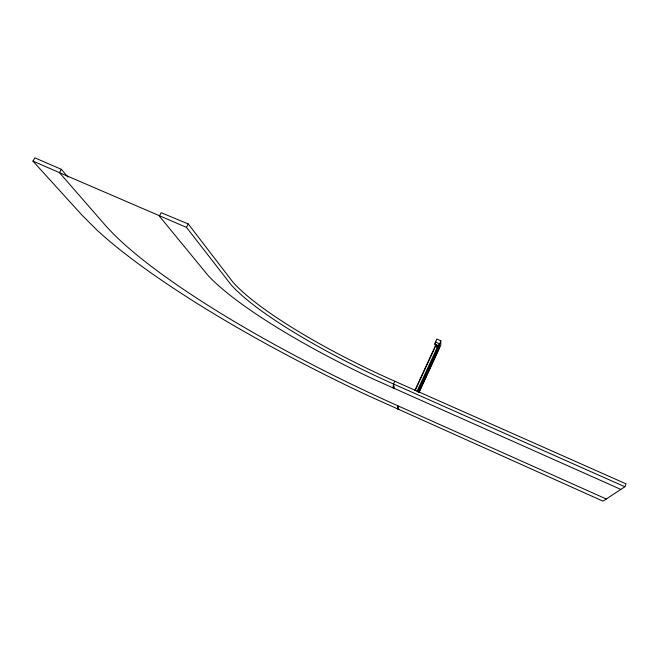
<?xml version="1.0" encoding="UTF-8"?>
<svg xmlns="http://www.w3.org/2000/svg" width="659" height="659" viewBox="0 0 659 659"><rect width="100%" height="100%" fill="white"/><g stroke="black" fill="none" stroke-linecap="round" stroke-linejoin="round"><path stroke-width="0.99" d="M439.429 345.036L438.976 346.016L434.924 344.253L436.728 339.014L440.797 340.785L440.772 345.275L419.05 392.558M393.028 388.069L393.489 383.983L394.774 381.231A183.622 35.545 25.2 0 1 232.767 281.961L188.285 223.953L161.158 212.692L159.338 216.094L208.079 275.478A213.607 40.866 25.2 0 0 373.414 379.098L620.827 489.423M397.451 409.115L397.962 405.837A338.191 66.361 25.2 0 1 104.83 224.719L59.467 172.642L32.95 161.125L34.82 157.839L61.328 169.33L67.959 177.04M438.976 346.016L440.797 340.785M32.95 161.125L81.848 214.991L96.832 229.975A371.033 73.404 25.2 0 0 366.791 395.038L603.01 501.161L624.864 486.762L626.05 483.854L394.774 381.231M416.999 391.347L437.428 346.947M417.987 391.586L438.424 347.128M418.037 392.113L438.433 347.754L438.416 344.591M419 392.031L439.429 347.565L435.418 345.818L414.956 390.243M434.924 344.253L435.36 341.98L439.429 343.751L439.429 348.191M415.022 390.771L435.426 346.445L435.393 344.122M624.864 486.762L393.489 383.983A183.746 34.993 25.2 0 1 231.243 284.952L186.472 227.38L188.285 223.953M61.328 169.33L59.467 172.642L186.472 227.38M436.431 346.881L438.433 347.754M606.288 499.003L397.962 405.837L398.753 409.709M393.489 383.983L394.461 388.728M436.398 344.558L436.423 346.51"/></g></svg>
